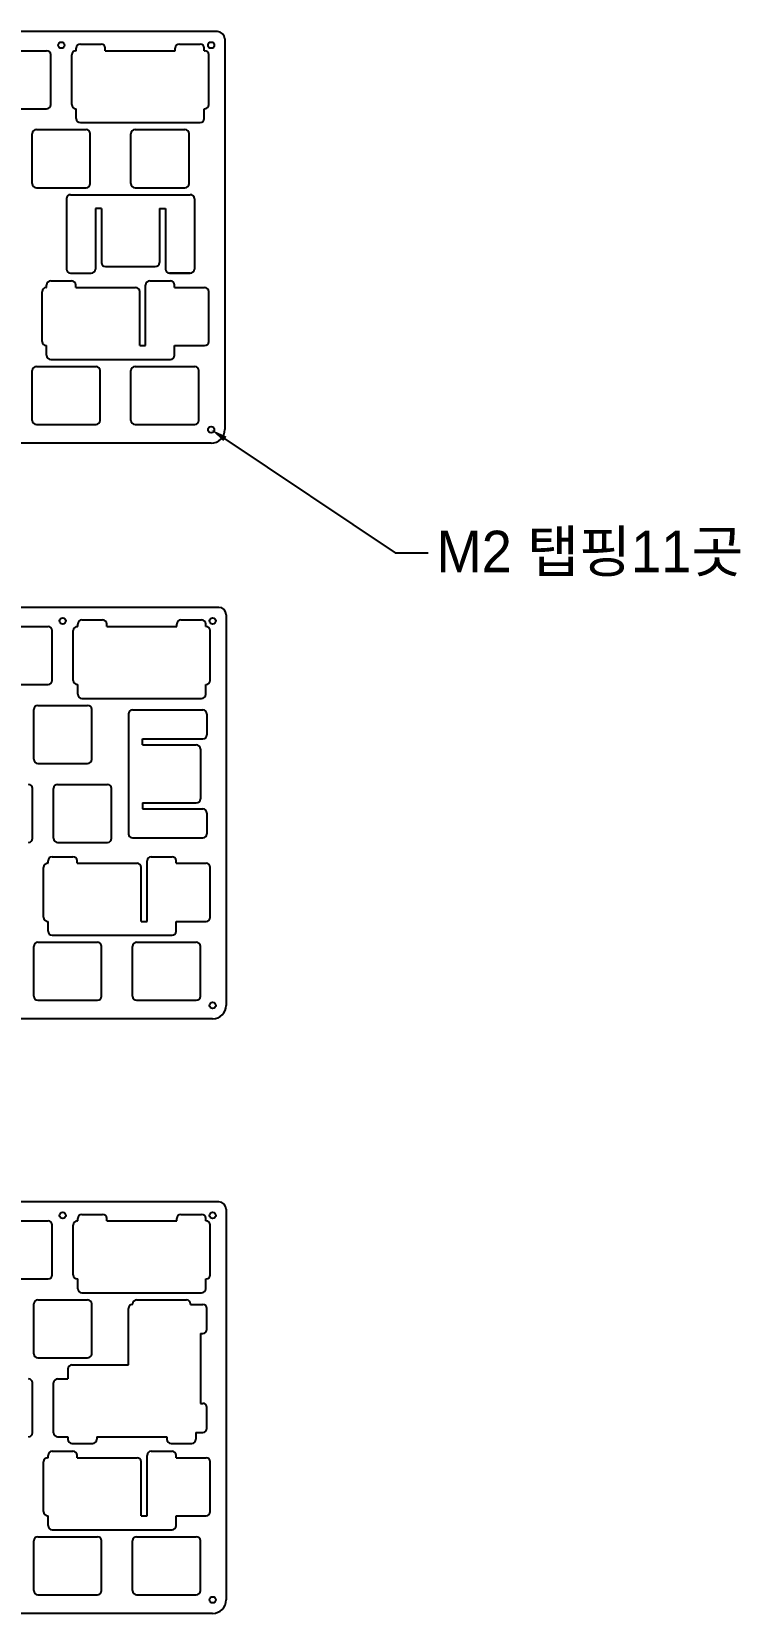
# Model space of a CAD drawing. Header units: millimetres. Extents: x 418 to 1622, y 220 to 808.
# Drawn here: x 1450.7 to 1621.6, y 269.8 to 651.5 of the extents above; entities that cross this region are included whole.
import ezdxf
from ezdxf import colors
from ezdxf.entities.mleader import LeaderData, LeaderLine
from ezdxf.math import Vec2, Vec3

# ---------------------------------------------------------------- set-up
doc = ezdxf.new("R2010")
doc.units = ezdxf.units.MM
doc.layers.add('보강판3t', color=30, linetype='Continuous')
doc.styles.get("Standard").update_dxf_attribs({"font": 'arial.ttf'})

msp = doc.modelspace()

# ---------------------------------------------------------------- linework, layer by layer
at = {"layer": '보강판3t', "color": 1}
for p, q in [((1495.51, 651.49), (1239.79, 651.49)), ((1497.28, 649.72), (1497.28, 555.47)), ((1442.33, 646.89), (1454.33, 646.89)), ((1455.33, 633.89), (1455.33, 645.89)), ((1460.38, 633.89), (1460.38, 645.89)), ((1461.38, 646.89), (1461.47, 646.89)), ((1461.47, 646.89), (1461.47, 647.48)), ((1462.47, 648.48), (1467.47, 648.48)), ((1468.47, 646.89), (1468.47, 647.48)), ((1468.47, 646.89), (1485.35, 646.89)), ((1485.35, 646.89), (1485.35, 647.48)), ((1486.35, 648.48), (1491.35, 648.48)), ((1492.35, 646.89), (1492.35, 647.48)), ((1492.35, 646.89), (1492.43, 646.89)), ((1493.43, 633.89), (1493.43, 645.89)), ((1442.33, 632.89), (1454.33, 632.89)), ((1461.38, 632.89), (1461.47, 632.89)), ((1461.47, 630.54), (1461.47, 632.89)), ((1492.35, 632.89), (1492.43, 632.89)), ((1492.35, 630.54), (1492.35, 632.89)), ((1450.86, 614.84), (1450.86, 626.84)), ((1451.86, 627.84), (1463.86, 627.84)), ((1462.47, 629.54), (1491.35, 629.54)), ((1464.86, 614.84), (1464.86, 626.84)), ((1474.67, 614.84), (1474.67, 626.84)), ((1475.67, 627.84), (1487.67, 627.84)), ((1488.67, 614.84), (1488.67, 626.84)), ((1451.86, 613.84), (1463.86, 613.84)), ((1459.09, 611.15), (1459.09, 594.21)), ((1460.09, 612.15), (1488.97, 612.15)), ((1475.67, 613.84), (1487.67, 613.84)), ((1489.97, 611.15), (1489.97, 594.21)), ((1466.09, 608.79), (1466.09, 594.21)), ((1467.53, 608.79), (1466.09, 608.79)), ((1467.53, 608.79), (1467.53, 595.79)), ((1481.53, 608.79), (1481.53, 595.79)), ((1481.53, 608.79), (1482.97, 608.79)), ((1482.97, 608.79), (1482.97, 594.21)), ((1460.09, 593.21), (1465.09, 593.21)), ((1468.53, 594.79), (1480.53, 594.79)), ((1483.97, 593.21), (1488.97, 593.21)), ((1488.97, 593.21), (1483.97, 593.21)), ((1453.24, 576.74), (1453.24, 588.74)), ((1454.24, 589.74), (1454.33, 589.74)), ((1454.33, 589.74), (1454.33, 590.33)), ((1455.33, 591.33), (1460.33, 591.33)), ((1461.33, 589.74), (1461.33, 590.33)), ((1461.33, 589.74), (1475.77, 589.74)), ((1476.77, 575.74), (1476.77, 588.74)), ((1478.2, 575.74), (1478.2, 590.33)), ((1479.2, 591.33), (1484.2, 591.33)), ((1485.2, 589.74), (1485.2, 590.33)), ((1485.2, 589.74), (1492.43, 589.74)), ((1485.2, 589.74), (1487.67, 589.74)), ((1493.43, 576.74), (1493.43, 588.74)), ((1454.24, 575.74), (1454.33, 575.74)), ((1454.33, 573.39), (1454.33, 575.74)), ((1476.77, 575.74), (1478.2, 575.74)), ((1485.2, 575.74), (1492.43, 575.74)), ((1485.2, 573.39), (1485.2, 575.74)), ((1450.86, 557.69), (1450.86, 569.69)), ((1451.86, 570.69), (1466.24, 570.69)), ((1455.33, 572.39), (1484.2, 572.39)), ((1467.24, 557.69), (1467.24, 569.69)), ((1474.67, 557.69), (1474.67, 569.69)), ((1475.67, 570.69), (1490.05, 570.69)), ((1491.05, 557.69), (1491.05, 569.69)), ((1451.86, 556.69), (1466.24, 556.69)), ((1475.67, 556.69), (1490.05, 556.69)), ((1494.01, 552.2), (1212.16, 552.2))]:
    msp.add_line(p, q, dxfattribs=at)
at = {"layer": '보강판3t', "color": 2}
for p, q in [((1495.86, 512.56), (1240.14, 512.56)), ((1442.69, 507.96), (1454.69, 507.96)), ((1461.74, 507.96), (1461.83, 507.96)), ((1461.83, 507.96), (1461.83, 508.55)), ((1462.83, 509.55), (1467.83, 509.55)), ((1468.83, 507.96), (1468.83, 508.55)), ((1468.83, 507.96), (1485.7, 507.96)), ((1485.7, 507.96), (1485.7, 508.55)), ((1486.7, 509.55), (1491.7, 509.55)), ((1492.7, 507.96), (1492.7, 508.55)), ((1492.7, 507.96), (1492.79, 507.96)), ((1497.63, 510.79), (1497.63, 416.54)), ((1455.69, 494.96), (1455.69, 506.96)), ((1460.74, 494.96), (1460.74, 506.96)), ((1493.79, 494.96), (1493.79, 506.96)), ((1442.69, 493.96), (1454.69, 493.96)), ((1461.74, 493.96), (1461.83, 493.96)), ((1461.83, 491.61), (1461.83, 493.96)), ((1492.7, 493.96), (1492.79, 493.96)), ((1492.7, 491.61), (1492.7, 493.96)), ((1452.21, 488.91), (1464.21, 488.91)), ((1462.83, 490.61), (1491.7, 490.61)), ((1451.21, 475.91), (1451.21, 487.91)), ((1465.21, 475.91), (1465.21, 487.91)), ((1474.05, 486.83), (1474.05, 457.95)), ((1475.05, 487.83), (1491.99, 487.83)), ((1492.99, 486.83), (1492.99, 481.83)), ((1477.41, 480.83), (1491.99, 480.83)), ((1477.41, 479.39), (1477.41, 480.83)), ((1477.41, 479.39), (1490.41, 479.39)), ((1491.41, 478.39), (1491.41, 466.39)), ((1452.21, 474.91), (1464.21, 474.91)), ((1456.98, 469.86), (1468.98, 469.86)), ((1450.93, 456.86), (1450.93, 468.86)), ((1455.98, 456.86), (1455.98, 468.86)), ((1469.98, 456.86), (1469.98, 468.86)), ((1477.41, 465.39), (1490.41, 465.39)), ((1477.41, 465.39), (1477.41, 463.95)), ((1477.41, 463.95), (1491.99, 463.95)), ((1492.99, 462.95), (1492.99, 457.95)), ((1456.98, 455.86), (1468.98, 455.86)), ((1475.05, 456.95), (1491.99, 456.95)), ((1454.6, 450.81), (1454.68, 450.81)), ((1454.68, 450.81), (1454.68, 451.4)), ((1455.68, 452.4), (1460.68, 452.4)), ((1461.68, 450.81), (1461.68, 451.4)), ((1461.68, 450.81), (1476.12, 450.81)), ((1478.56, 436.81), (1478.56, 451.4)), ((1479.56, 452.4), (1484.56, 452.4)), ((1485.56, 450.81), (1485.56, 451.4)), ((1485.56, 450.81), (1492.79, 450.81)), ((1485.56, 450.81), (1488.03, 450.81)), ((1453.6, 437.81), (1453.6, 449.81)), ((1477.12, 436.81), (1477.12, 449.81)), ((1493.79, 437.81), (1493.79, 449.81)), ((1454.6, 436.81), (1454.68, 436.81)), ((1454.68, 434.46), (1454.68, 436.81)), ((1477.12, 436.81), (1478.56, 436.81)), ((1485.56, 436.81), (1492.79, 436.81)), ((1485.56, 434.46), (1485.56, 436.81)), ((1452.21, 431.76), (1466.59, 431.76)), ((1455.68, 433.46), (1484.56, 433.46)), ((1476.03, 431.76), (1490.41, 431.76)), ((1451.21, 418.76), (1451.21, 430.76)), ((1467.59, 418.76), (1467.59, 430.76)), ((1475.03, 418.76), (1475.03, 430.76)), ((1491.41, 418.76), (1491.41, 430.76)), ((1452.21, 417.76), (1466.59, 417.76)), ((1476.03, 417.76), (1490.41, 417.76)), ((1494.36, 413.27), (1212.51, 413.27))]:
    msp.add_line(p, q, dxfattribs=at)
at = {"layer": '보강판3t'}
for p, q in [((1495.86, 369.12), (1240.14, 369.12)), ((1497.63, 367.35), (1497.63, 273.1)), ((1442.69, 364.53), (1454.69, 364.53)), ((1455.69, 351.53), (1455.69, 363.53)), ((1460.74, 351.53), (1460.74, 363.53)), ((1461.74, 364.53), (1461.83, 364.53)), ((1461.83, 364.53), (1461.83, 365.11)), ((1462.83, 366.11), (1467.83, 366.11)), ((1468.83, 364.53), (1468.83, 365.11)), ((1468.83, 364.53), (1485.7, 364.53)), ((1485.7, 364.53), (1485.7, 365.11)), ((1486.7, 366.11), (1491.7, 366.11)), ((1492.7, 364.53), (1492.7, 365.11)), ((1492.7, 364.53), (1492.79, 364.53)), ((1493.79, 351.53), (1493.79, 363.53)), ((1442.69, 350.53), (1454.69, 350.53)), ((1461.74, 350.53), (1461.83, 350.53)), ((1461.83, 348.17), (1461.83, 350.53)), ((1492.7, 350.53), (1492.79, 350.53)), ((1492.7, 348.17), (1492.7, 350.53)), ((1451.21, 332.48), (1451.21, 344.48)), ((1452.21, 345.48), (1464.21, 345.48)), ((1462.83, 347.17), (1491.7, 347.17)), ((1465.21, 332.48), (1465.21, 344.48)), ((1475.03, 344.39), (1475.03, 344.48)), ((1476.03, 345.48), (1488.03, 345.48)), ((1489.03, 344.39), (1489.03, 344.48)), ((1489.03, 344.39), (1491.99, 344.39)), ((1474.05, 329.78), (1474.05, 343.39)), ((1492.99, 338.39), (1492.99, 343.39)), ((1491.41, 337.39), (1491.99, 337.39)), ((1491.41, 337.39), (1491.41, 320.51)), ((1452.21, 331.48), (1464.21, 331.48)), ((1459.44, 328.78), (1459.44, 326.43)), ((1460.44, 329.78), (1474.05, 329.78)), ((1450.93, 313.43), (1450.93, 325.43)), ((1455.98, 313.43), (1455.98, 325.43)), ((1456.98, 326.43), (1459.44, 326.43)), ((1491.41, 320.51), (1491.99, 320.51)), ((1492.99, 314.51), (1492.99, 319.51)), ((1490.32, 313.51), (1490.32, 311.84)), ((1490.32, 313.51), (1491.99, 313.51)), ((1456.98, 312.43), (1459.44, 312.43)), ((1459.44, 312.43), (1459.44, 311.84)), ((1460.44, 310.84), (1465.44, 310.84)), ((1466.44, 312.43), (1483.32, 312.43)), ((1466.44, 312.43), (1466.44, 311.84)), ((1483.32, 312.43), (1483.32, 311.84)), ((1484.32, 310.84), (1489.32, 310.84)), ((1453.6, 294.38), (1453.6, 306.38)), ((1454.6, 307.38), (1454.68, 307.38)), ((1454.68, 307.38), (1454.68, 307.96)), ((1455.68, 308.96), (1460.68, 308.96)), ((1461.68, 307.38), (1461.68, 307.96)), ((1461.68, 307.38), (1476.12, 307.38)), ((1477.12, 293.38), (1477.12, 306.38)), ((1478.56, 293.38), (1478.56, 307.96)), ((1479.56, 308.96), (1484.56, 308.96)), ((1485.56, 307.38), (1485.56, 307.96)), ((1485.56, 307.38), (1492.79, 307.38)), ((1485.56, 307.38), (1488.03, 307.38)), ((1493.79, 294.38), (1493.79, 306.38)), ((1454.6, 293.38), (1454.68, 293.38)), ((1454.68, 291.02), (1454.68, 293.38)), ((1477.12, 293.38), (1478.56, 293.38)), ((1485.56, 293.38), (1492.79, 293.38)), ((1485.56, 291.02), (1485.56, 293.38)), ((1451.21, 275.33), (1451.21, 287.33)), ((1452.21, 288.33), (1466.59, 288.33)), ((1455.68, 290.02), (1484.56, 290.02)), ((1467.59, 275.33), (1467.59, 287.33)), ((1475.03, 275.33), (1475.03, 287.33)), ((1476.03, 288.33), (1490.41, 288.33)), ((1491.41, 275.33), (1491.41, 287.33)), ((1452.21, 274.33), (1466.59, 274.33)), ((1476.03, 274.33), (1490.41, 274.33)), ((1494.36, 269.83), (1212.51, 269.83))]:
    msp.add_line(p, q, dxfattribs=at)
at = {"layer": '보강판3t', "color": 1}
for centre in [(1457.86, 648.22), (1494.01, 648.22), (1494.01, 555.47)]:
    msp.add_circle(centre, 0.75, dxfattribs=at)
at = {"layer": '보강판3t', "color": 2}
for centre in [(1458.21, 509.29), (1494.36, 509.29), (1494.36, 416.54)]:
    msp.add_circle(centre, 0.75, dxfattribs=at)
at = {"layer": '보강판3t'}
for centre in [(1458.21, 365.85), (1494.36, 365.85), (1494.36, 273.1)]:
    msp.add_circle(centre, 0.75, dxfattribs=at)
at = {"layer": '보강판3t', "color": 1}
for centre, radius, start, end in [((1495.51, 649.72), 1.77, 0, 90), ((1454.33, 645.89), 1, 0, 90), ((1461.38, 645.89), 1, 90, 180), ((1462.47, 647.48), 1, 90, 180), ((1467.47, 647.48), 1, 360, 90), ((1486.35, 647.48), 1, 90, 180), ((1491.35, 647.48), 1, 360, 90), ((1492.43, 645.89), 1, 0, 90), ((1454.33, 633.89), 1, 270, 0), ((1461.38, 633.89), 1, 180, 270), ((1492.43, 633.89), 1, 270, 0), ((1462.47, 630.54), 1, 180, 270), ((1491.35, 630.54), 1, 270, 360), ((1451.86, 626.84), 1, 90, 180), ((1463.86, 626.84), 1, 0, 90), ((1475.67, 626.84), 1, 90, 180), ((1487.67, 626.84), 1, 0, 90), ((1451.86, 614.84), 1, 180, 270), ((1463.86, 614.84), 1, 270, 0), ((1475.67, 614.84), 1, 180, 270), ((1487.67, 614.84), 1, 270, 0), ((1460.09, 611.15), 1, 90, 180), ((1488.97, 611.15), 1, 0, 90), ((1468.53, 595.79), 1, 180, 270), ((1480.53, 595.79), 1, 270, 360), ((1460.09, 594.21), 1, 180, 270), ((1465.09, 594.21), 1, 270, 0), ((1483.97, 594.21), 1, 180, 270), ((1488.97, 594.21), 1, 270, 0), ((1488.97, 594.21), 1, 270, 360), ((1454.24, 588.74), 1, 90, 180), ((1455.33, 590.33), 1, 90, 180), ((1460.33, 590.33), 1, 360, 90), ((1475.77, 588.74), 1, 0, 90), ((1479.2, 590.33), 1, 90, 180), ((1484.2, 590.33), 1, 360, 90), ((1492.43, 588.74), 1, 0, 90), ((1454.24, 576.74), 1, 180, 270), ((1492.43, 576.74), 1, 270, 0), ((1455.33, 573.39), 1, 180, 270), ((1484.2, 573.39), 1, 270, 360), ((1451.86, 569.69), 1, 90, 180), ((1466.24, 569.69), 1, 0, 90), ((1475.67, 569.69), 1, 90, 180), ((1490.05, 569.69), 1, 0, 90), ((1451.86, 557.69), 1, 180, 270), ((1466.24, 557.69), 1, 270, 0), ((1475.67, 557.69), 1, 180, 270), ((1490.05, 557.69), 1, 270, 0), ((1494.01, 555.47), 3.27, 270, 0)]:
    msp.add_arc(centre, radius, start, end, dxfattribs=at)
at = {"layer": '보강판3t', "color": 2}
for centre, radius, start, end in [((1495.86, 510.79), 1.77, 0, 90), ((1454.69, 506.96), 1, 0, 90), ((1461.74, 506.96), 1, 90, 180), ((1462.83, 508.55), 1, 90, 180), ((1467.83, 508.55), 1, 360, 90), ((1486.7, 508.55), 1, 90, 180), ((1491.7, 508.55), 1, 360, 90), ((1492.79, 506.96), 1, 0, 90), ((1454.69, 494.96), 1, 270, 0), ((1461.74, 494.96), 1, 180, 270), ((1492.79, 494.96), 1, 270, 0), ((1452.21, 487.91), 1, 90, 180), ((1462.83, 491.61), 1, 180, 270), ((1464.21, 487.91), 1, 0, 90), ((1491.7, 491.61), 1, 270, 360), ((1475.05, 486.83), 1, 90, 180), ((1491.99, 486.83), 1, 0, 90), ((1491.99, 481.83), 1, 270, 0), ((1490.41, 478.39), 1, 0, 90), ((1452.21, 475.91), 1, 180, 270), ((1464.21, 475.91), 1, 270, 0), ((1449.93, 468.86), 1, 0, 90), ((1456.98, 468.86), 1, 90, 180), ((1468.98, 468.86), 1, 0, 90), ((1490.41, 466.39), 1, 270, 0), ((1491.99, 462.95), 1, 0, 90), ((1449.93, 456.86), 1, 270, 0), ((1456.98, 456.86), 1, 180, 270), ((1468.98, 456.86), 1, 270, 0), ((1475.05, 457.95), 1, 180, 270), ((1491.99, 457.95), 1, 270, 0), ((1454.6, 449.81), 1, 90, 180), ((1455.68, 451.4), 1, 90, 180), ((1460.68, 451.4), 1, 360, 90), ((1476.12, 449.81), 1, 0, 90), ((1479.56, 451.4), 1, 90, 180), ((1484.56, 451.4), 1, 360, 90), ((1492.79, 449.81), 1, 0, 90), ((1454.6, 437.81), 1, 180, 270), ((1492.79, 437.81), 1, 270, 0), ((1452.21, 430.76), 1, 90, 180), ((1455.68, 434.46), 1, 180, 270), ((1466.59, 430.76), 1, 0, 90), ((1476.03, 430.76), 1, 90, 180), ((1484.56, 434.46), 1, 270, 360), ((1490.41, 430.76), 1, 0, 90), ((1452.21, 418.76), 1, 180, 270), ((1466.59, 418.76), 1, 270, 0), ((1476.03, 418.76), 1, 180, 270), ((1490.41, 418.76), 1, 270, 0), ((1494.36, 416.54), 3.27, 270, 0)]:
    msp.add_arc(centre, radius, start, end, dxfattribs=at)
at = {"layer": '보강판3t'}
for centre, radius, start, end in [((1495.86, 367.35), 1.77, 0, 90), ((1454.69, 363.53), 1, 0, 90), ((1461.74, 363.53), 1, 90, 180), ((1462.83, 365.11), 1, 90, 180), ((1467.83, 365.11), 1, 360, 90), ((1486.7, 365.11), 1, 90, 180), ((1491.7, 365.11), 1, 360, 90), ((1492.79, 363.53), 1, 0, 90), ((1454.69, 351.53), 1, 270, 0), ((1461.74, 351.53), 1, 180, 270), ((1492.79, 351.53), 1, 270, 0), ((1462.83, 348.17), 1, 180, 270), ((1491.7, 348.17), 1, 270, 360), ((1452.21, 344.48), 1, 90, 180), ((1464.21, 344.48), 1, 0, 90), ((1475.05, 343.39), 1, 91.5071, 180), ((1476.03, 344.48), 1, 90, 180), ((1488.03, 344.48), 1, 0, 90), ((1491.99, 343.39), 1, 0, 90), ((1491.99, 338.39), 1, 270, 0), ((1452.21, 332.48), 1, 180, 270), ((1464.21, 332.48), 1, 270, 0), ((1460.44, 328.78), 1, 90, 180), ((1449.93, 325.43), 1, 0, 90), ((1456.98, 325.43), 1, 90, 180), ((1491.99, 319.51), 1, 0, 90), ((1449.93, 313.43), 1, 270, 0), ((1456.98, 313.43), 1, 180, 270), ((1491.99, 314.51), 1, 270, 0), ((1460.44, 311.84), 1, 180, 270), ((1465.44, 311.84), 1, 270, 0), ((1484.32, 311.84), 1, 180, 270), ((1489.32, 311.84), 1, 270, 0), ((1454.6, 306.38), 1, 90, 180), ((1455.68, 307.96), 1, 90, 180), ((1460.68, 307.96), 1, 360, 90), ((1476.12, 306.38), 1, 0, 90), ((1479.56, 307.96), 1, 90, 180), ((1484.56, 307.96), 1, 360, 90), ((1492.79, 306.38), 1, 0, 90), ((1454.6, 294.38), 1, 180, 270), ((1492.79, 294.38), 1, 270, 0), ((1455.68, 291.02), 1, 180, 270), ((1484.56, 291.02), 1, 270, 360), ((1452.21, 287.33), 1, 90, 180), ((1466.59, 287.33), 1, 0, 90), ((1476.03, 287.33), 1, 90, 180), ((1490.41, 287.33), 1, 0, 90), ((1452.21, 275.33), 1, 180, 270), ((1466.59, 275.33), 1, 270, 0), ((1476.03, 275.33), 1, 180, 270), ((1490.41, 275.33), 1, 270, 0), ((1494.36, 273.1), 3.27, 270, 0)]:
    msp.add_arc(centre, radius, start, end, dxfattribs=at)

# ---------------------------------------------------------------- leaders
ml = msp.add_multileader_mtext('Standard')
ml.set_content('{\\fGulim|b0|i0|c129|p50;M2 탭핑11곳}', color=256)
ml.set_leader_properties()
ml.build(insert=Vec2(0, 0))
ctx = ml.context
ctx.base_point, ctx.char_height, ctx.plane_origin = Vec3(1546.35, 525.7), 10, Vec3(1669.44, 451.93)
notes = []
notes.append((ctx, [(1, (1, 1, 0), (1538.35, 525.7), (1, 0), 8, [(0, [(1494.01, 555.47)], 0, [])])]))
ctx.mtext.insert, ctx.mtext.flow_direction = Vec3(1548.35, 531.06), 5
for ctx, leaders in notes:
    for number, flags, end, landing, length, lines in leaders:
        leader = LeaderData()
        leader.index, (leader.has_last_leader_line, leader.has_dogleg_vector, leader.attachment_direction) = number, flags
        leader.last_leader_point, leader.dogleg_vector, leader.dogleg_length = Vec3(end), Vec3(landing), length
        for number, points, colour, breaks in lines:
            line = LeaderLine()
            line.index, line.vertices, line.color, line.breaks = number, Vec3.list(points), colors.encode_raw_color(colour), breaks
            leader.lines.append(line)
        ctx.leaders.append(leader)

doc.saveas('drawing.dxf')
